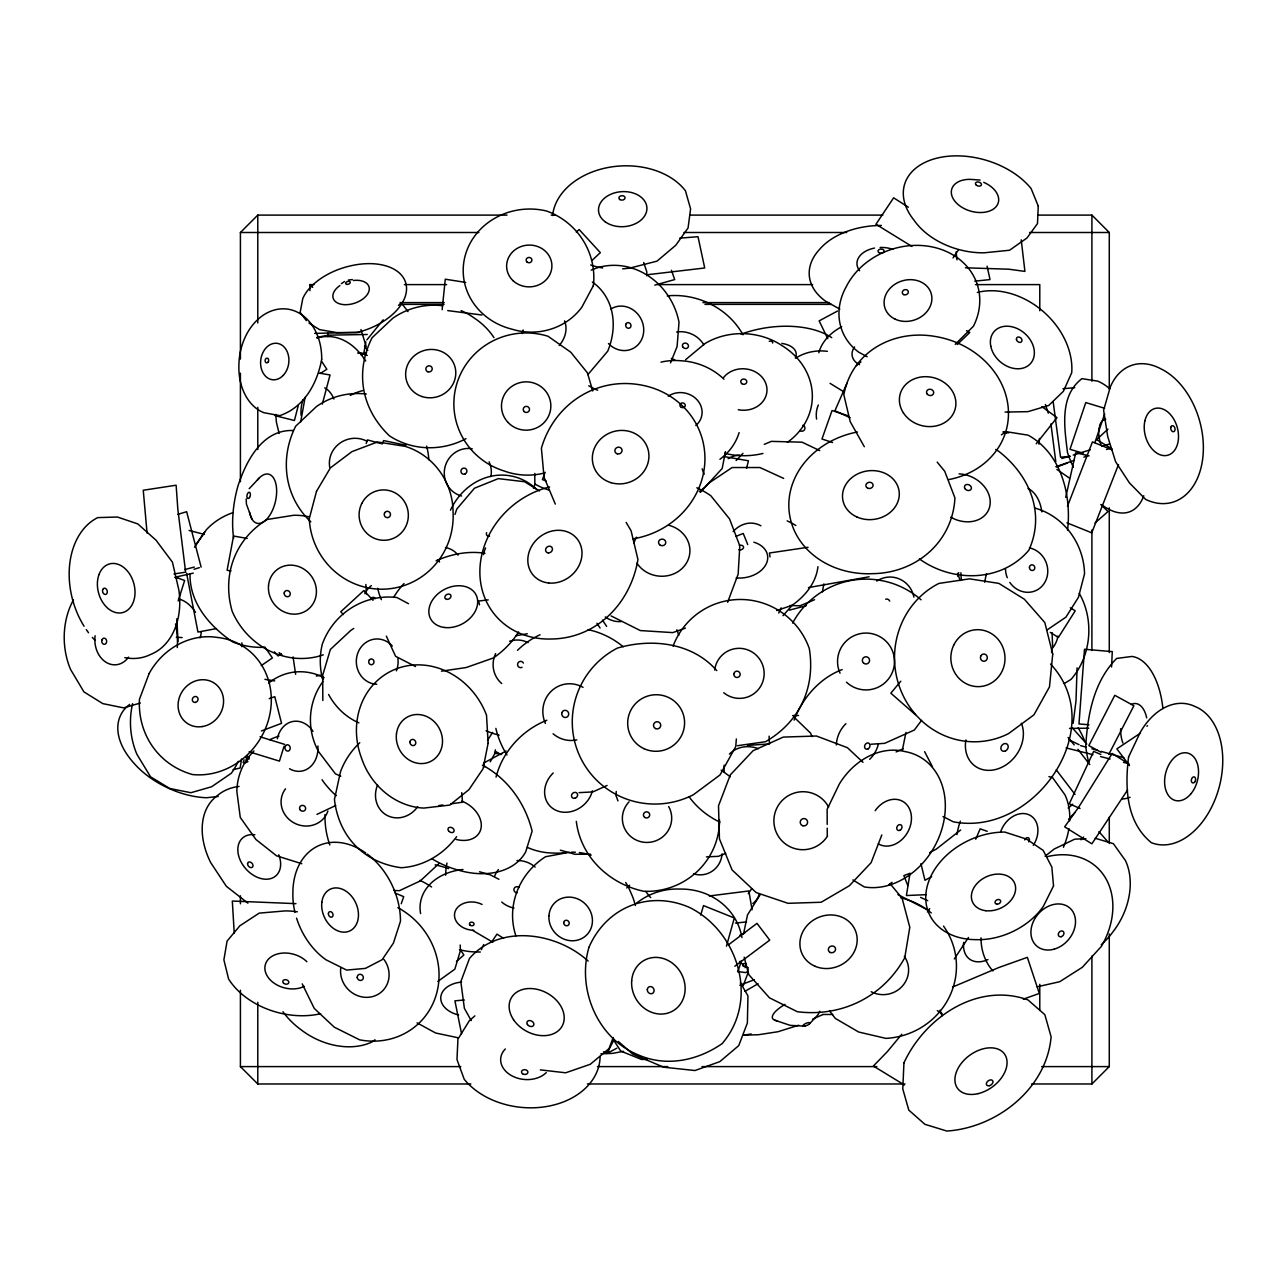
<?xml version="1.0" encoding="UTF-8"?>
<svg xmlns="http://www.w3.org/2000/svg" width="1287" height="1287" viewBox="0 0 1287 1287"><rect width="100%" height="100%" fill="white"/><g stroke="black" fill="none" stroke-linecap="round" stroke-linejoin="round"><path stroke-width="1.5" d="M176.834 618.757L178.008 641.586M241.859 646.685L241.892 642.856M646.717 275.724L646.814 271.927L643.709 262.484M1111.566 666.972L1112.29 651.624L1084.491 649.275L1078.973 723.938L1088.899 724.774M1067.534 530.308C1071.701 494.996 1061.228 453.378 1028.12 435.167L1006.016 431.66L1001.383 434.845M190.026 573.793C189.366 602.959 209.813 626.512 232.818 642.004A72.619 68.452 15.5 0 0 264.607 647.281M736.357 738.963L735.746 746.637L720.012 774.951L693.516 794.642A83.285 82.577 -23 0 1 581.499 759.684A83.285 82.577 -23 0 1 617.358 648.101C651.608 638.046 692.261 642.503 716.762 670.624M616.248 791.457L615.894 795.318L617.969 800.884M442.149 309.717L445.27 279.199L465.717 282.416M1073.133 723.358L1075.996 700.932L1077.09 667.856M300.675 421.943L305.116 397.345M241.554 759.057L240.154 768.001L233.027 769.706M910.038 873.165L906.402 895.527L926.286 894.674M365.862 342.004L363.787 353.281L357.802 353.169M725.466 451.608L722.184 468.484L705.308 486.856A64.221 53.089 -13 0 1 699.34 491.489M902.412 749.919L905.951 732.448M743.5 934.105L747.49 914.977L760.247 894.578M495.398 749.838L494.658 753.362L501.817 753.957M957.85 576.415L958.702 572.602M322.313 404.118L330.035 374.967L319.208 373.101M1065.716 497.345L1075.707 452.751L1089.092 455.904M726.447 946.218L734.314 917.985L703.506 905.598L700.691 915.073M746.573 468.404L748.423 460.778L724.114 456.579M298.327 405.373L294.417 420.511L275.016 415.621M284.057 746.235L279.44 761.116L249.147 751.785M178.169 600.981L184.636 580.469L175.225 577.123M1094.883 442.68L1104.68 413.851M246.01 757.898L247.522 756.209L249.26 757.979L248.874 759.185L246.557 759.121M454.971 514.43L456.772 509.057L474.485 488.207L498.31 478.619L524.613 481.74L539.478 490.958M366.2 443.516L367.438 439.897L380.292 443.452M401.238 903.731L403.7 896.669L395.061 893.017M727.622 602.3L738.159 574.115L739.8 545.833L729.552 518.918L710.778 495.704A83.285 75.917 5.1 0 0 696.814 487.789M545.157 472.297L542.422 479.601L546.058 480.952M748.358 971.958L743.194 985.713L740.492 983.204M613.207 1037.547L608.976 1048.68L590.266 1064.301L565.669 1072.795L540.283 1069.883M1118.516 464.559L1091.746 532.818L1066.971 522.844M881.82 834.925L871.122 862.66L849.356 885.746L821.17 902.251L788.046 903.313L756.145 892.551L732.062 869.915L719.449 838.867L718.516 805.807L730.324 774.854L753.072 750.723L783.316 737.081L816.441 736.019L847.409 747.683L862.998 762.322M533.445 488.223L534.829 484.7L534.797 473.407M1067.47 506.241L1092.454 441.891L1111.92 449.726M670.511 362.854L677.091 346.605L679.005 322.281A66.232 60.264 63 0 0 591.183 270.141M975.755 839.204L980.131 828.844L987.193 831.289M847.007 383.14L834.925 410.746L850.208 417.744M778.748 613.03L781.161 607.818M381.966 444.16L383.639 440.588L405.984 445.286M819.755 1011.228L818.098 1014.639L809.748 1023.567M614.172 1039.429L606.885 1053.522L603.506 1051.881M1108.815 754.391L1133.879 705.775L1114.783 695.302L1088.834 745.591L1100.98 752.251M490.218 761.791L495.897 751.576L500.981 754.649M1127.573 789.993L1091.859 843.822L1064.671 826.833L1079.005 806.676L1112.145 753.474L1129.133 764.092M487.5 740.459L492.583 732.416M968.484 937.467L954.294 958.96M953.04 257.931L958.574 249.662M194.53 547.216L206.37 529.745A67.069 62.259 12.3 0 1 232.802 512.709M491.409 942.309L496.991 934.121L503.603 938.368M927.444 911.839L929.681 908.574M196.058 544.353L204.665 532.062M249.195 488.69L259.363 477.879M366.859 339.913L383.188 319.803M921.556 720.398L914.349 730.019L884.716 743.323L871.138 744.224M1036.228 443.79L1056.981 417.632L1041.875 406.628M901.801 1034.233L887.193 1051.817L873.374 1066.022L904.391 1084.989M900.803 681.209L890.829 693.178L915.411 714.719M700.337 492.438L708.333 483.462L732.11 467.535L759.941 467.535L783.67 478.41M782.963 615.685L792.1 605.437M957.238 344.53L969.771 332.513L966.553 330.695M1068.564 819.256L1075.112 812.338M1080.983 839.8L1083.606 837.033M736.132 460.537L742.953 453.362M240.412 359.121L240.412 232.497L257.786 215.106L507.014 215.106M1031.611 1083.976L1091.907 1083.976L1109.281 1066.601L1109.281 933.944M955.227 344.353L973.439 326.238A70.865 59.926 -17.9 0 0 938.963 248.681A70.865 59.926 -17.9 0 0 846.315 286.567A65.444 55.132 -22.7 0 0 858.686 352.155L867.181 356.756M244.16 759.877L243.13 762.387L244.691 763.127L247.892 761.647L246.139 759.571M626.705 887.966L629.6 885.215M576.319 232.143L579.118 229.52L600.337 252.638L591.956 260.473M438.851 863.69L420.27 880.935L399.469 890.668L393.774 890.491M1107.93 429.15L1096.588 439.655L1111.888 448.761M960.633 830.002L936.309 849.098L929.632 852.702M474.855 1015.877L469.192 1020.929L457.931 1039.14L456.982 1059.571L464.205 1079.246A73.697 54.842 5.5 0 0 546.412 1106.547A73.697 54.842 5.5 0 0 600.112 1056.611M456.435 961.55L463.867 954.954L460.505 950.015M1094.947 523.037L1108.01 511.55L1100.835 504.52M616.827 1048.213L608.976 1052.444M398.487 305.373L401.351 302.96L408.011 311.615M685.585 359.716L705.003 343.549A64.221 54.504 3.8 0 1 782.223 345.753A69.53 60.602 4 0 1 787.371 442.358M856.37 365.653L860.923 361.872M587.869 374.614L607.737 351.174A70.865 57.658 -45.7 0 0 592.39 282.046M1045.124 856.177L1054.278 848.986L1074.758 839.156L1085.906 838.674M281.161 653.651L278.105 656L274.356 651.849M728.297 944.931L756.997 923.374L769.723 940.121L734.829 966.231M437.805 981.434L454.842 969.175L460.408 950.675L460.199 945.028M375.032 1039.799L371.959 1041.987A62.243 45.721 28.4 0 1 301.174 1029.857A67.391 51.335 30.1 0 1 282.947 1011.743M341.393 283.671L344.546 281.483M261.261 665.604L272.394 657.947L264.977 647.216M1047.023 629.97L1065.926 617.149L1078.409 597.377L1084.539 573.857A66.232 61.036 67.8 0 0 1034.475 507.979M1140.491 733.091L1116.859 748.857L1129.503 765.62M506.113 750.997L483.606 763.078L484.716 766.939M320.35 373.455L326.85 369.272L321.509 361.164M1064.349 683.526L1071.057 679.359A66.232 55.373 -86.4 0 0 1079.278 593.42M744.9 991.36L758.059 983.735M931.643 876.656L924.951 880.26L920.945 863.641M837.515 311.036L819.127 320.897L827.782 338.61M739.768 935.327L744.964 932.753M744.948 967.599L746.766 966.73M316.956 814.381L335.73 805.517M361.341 354.955L366.602 352.477M812.596 1019.191L822.876 1014.526M607.094 785.472L592.873 791.907L579.07 792.647M952.541 987.081L998.841 967.518L1027.348 957.351L1039.333 993.435L1023.294 999.146M896.09 751.946L903.249 748.744M261.422 730.952L281.547 723.342L274.758 696.637L269.24 698.664M764.269 444.369L771.363 441.377L802.058 442.181L819.755 450.611M814.542 599.726L799.999 605.775L790.218 605.517M725.723 853.345L718.468 856.322L706.434 856.885M735.971 536.373L743.226 533.445L747.731 544.546M1056.804 467.004L1067.583 462.918M739.816 985.247L754.279 979.729M1055.79 466.731L1074.436 460.296M685.408 628.136L672.763 632.609L640.331 630.566L611.116 615.926M1083.863 457.126L1087.644 455.855M1106.498 449.501L1110.263 448.23M776.688 610.537L791.875 605.421A75.096 53.636 -8.9 0 0 817.937 566.698M798.712 1025.224L777.991 1031.724L758.493 1034.732L743.484 1035.166L751.222 1033.976M1061.807 458.558L1069.417 456.242M1073.213 455.067L1090.314 449.823M1101.72 446.332L1109.33 443.999M654.793 285.135L674.694 279.569L671.476 270.302M177.719 514.382L186.647 511.711L201.126 567.133M193.983 569.272L199.34 567.664M140.331 703.024L123.649 707.882L102.799 703.619L83.945 691.907L70.576 669.465A65.444 50.161 87.1 0 1 73.439 599.919M789.414 610.151L806.273 605.678M184.636 569.578L194.337 567.068M175.708 577.091L193.259 573.133M1037.225 986.791L1059.684 981.724L1082.335 967.309L1101.35 946.412A73.697 58.028 -49 0 0 1105.372 877.75A73.697 58.028 -49 0 0 1047.57 856.595M216.377 628.587L197.957 632.078L186.599 573.278M869.127 576.785L808.397 587.596M569.546 852.251L545.543 856.724C519.24 873.406 505.888 905.903 515.878 935.858M623.503 1051.334L612.564 1053.377L600.932 1053.78M316.924 337.355L328.668 335.167L367.229 334.475M515.749 635.762L527.332 633.751M808.059 547.281L769.433 553.008L770.044 556.933M316.296 676.045L322.12 675.064L322.731 678.812M709.266 895.977L748.873 890.958L752.075 909.845M646.589 274.823L704.713 267.986L698.004 236.695L679.745 238.159M174.018 573.954L185.634 572.168L177.815 509.025L176.126 485.215L143.243 490.25L147.072 533.027M441.457 671.17L466.2 667.535L493.404 657.963A75.096 56.773 -28.2 0 0 518.581 631.933M737.403 745.72L765.427 741.746C799.694 722.055 815.652 687.403 809.298 648.519A73.295 72.49 67.1 0 0 673.069 646.106M438.996 805.533L442.921 804.986M450.756 803.876L462.516 802.219L461.727 792.647M974.742 281.177L990.025 279.585L987.097 266.184M293.259 430.518C262.612 429.263 246.493 460.424 238.127 485.424A73.697 37.629 -76.8 0 0 233.671 538.207M348.375 280.051L352.316 279.569M488.207 599.903L478.651 601.029L479.504 604.842M218.259 796.444L206.58 797.731A67.069 38.98 25.6 0 1 133.751 762.982A72.619 44.82 25.6 0 1 129.649 704.423M735.424 923.069L746.573 921.926M1062.965 388.722L1074.79 387.66M1070.382 456.322L1060.536 457.207L1053.136 401.512M464.35 999.999L454.922 1000.836L461.55 1033.734M747.425 745.382L769.481 743.95L769.095 736.18M314.671 333.381L359.668 332.352M1005.067 412.081L1027.846 411.663L1048.664 405.502L1063.384 391.328L1071.733 372.651A70.865 54.746 41.3 0 0 1042.534 310.907A70.865 54.746 41.3 0 0 977.348 292.455M792.663 715.604L798.503 715.492M1069.545 728.394L1088.705 728.201M647.2 1059.394L641.553 1059.458L620.72 1051.061L613.577 1039.944M590.572 854.198L574.887 854.278L560.344 850.176M551.238 215.106L555.26 215.106M689.912 215.106L882.866 215.106M1037.644 215.106L1091.907 215.106L1109.281 232.497L1109.281 389.269M240.412 232.497L478.877 232.497M683.896 232.497L846.701 232.497M1029.6 232.497L1109.281 232.497M309.91 290.637L309.91 284.604L313.931 284.604M404.408 284.604L446.637 284.604M657.754 284.604L812.58 284.604M975.433 284.604L1039.783 284.604L1039.783 310.746M400.096 302.59L444.208 302.59M702.927 302.59L829.278 302.59M399.903 304.375L444.063 304.375M704.954 304.375L831.386 304.375M822.634 1014.478L832.689 1014.478M240.412 990.234L240.412 1066.601L460.794 1066.601M597.458 1066.601L667.808 1066.601M701.978 1066.601L876.849 1066.601M1041.65 1066.601L1109.281 1066.601M240.412 1066.601L257.786 1083.976L470.833 1083.976M587.419 1083.976L904.986 1083.976M965.411 267.793L1008.815 269.208L1024.919 271.396L1021.218 239.832M295.962 903.651L232.32 901.045L234.234 933.123M804.182 1026.093L790.154 1025.353L774.758 1020.189M176.319 637.306L182.127 637.548M481.917 315.009L447.731 310.601M737.628 971.556L745.607 972.602L747.409 971.749L748.214 967.583M1002.863 431.965L1008.702 432.85M264.929 679.327L274.726 680.903M247.168 538.433L233.542 536.035L227.107 570.286L231 570.978M980.099 180.067L970.977 179.392A24.228 15.782 16.1 0 0 954.327 200.515A24.228 15.782 16.1 0 0 992.808 209.459A24.228 15.782 16.1 0 0 983.751 182.352M174.952 577.413L178.684 578.169M458.349 1037.821L435.585 1032.994L417.068 1022.875M1092.904 754.665L1066.119 747.924M1100.546 756.579L1110.086 758.992M1123.438 762.354L1127.251 763.304M189.092 530.485L204.488 534.427M1080.597 745.607L1086.244 747.2M1091.891 748.777L1097.521 750.369M1101.286 751.431L1123.857 757.77M479.504 871.749L490.315 874.854L498.889 879.278M1095.189 838.255L1113.368 843.677L1125.449 860.585A62.243 45.721 -61.6 0 1 1113.319 931.37A67.391 51.335 -59.9 0 1 1101.222 944.755M1048.937 776.592L1052.621 777.702L1064.896 794.722A62.243 46.461 -60.6 0 1 1069.706 820.865M1104.584 408.269L1085.778 402.574L1069.996 449.276L1083.155 453.249M260.087 736.791L284.636 744.385M301.834 863.722L276.608 855.839L255.936 839.51L240.283 817.438L236.84 791.312A65.444 61.454 32.2 0 1 253.941 750.948M847.988 415.749L832.046 410.521L821.959 439.012L832.592 442.503M358.317 352.445L367.245 355.421M671.315 358.43L674.838 359.91M1100.852 754.504L1093.677 751.383L1069.272 803.78L1080.034 808.461M340.733 776.19L335.392 773.809L318.709 751.817A65.444 65.428 11.3 0 1 322.94 681.483M928.844 910.536L897.94 894.594M920.591 897.393L927.718 900.707M1069.159 739.912L1079.053 744.674M919.368 558.912C952.38 582.689 1001.399 582.496 1028.828 550.257C1045.639 513.159 1029.503 475.337 998.921 451.447A83.285 66.474 26.4 0 0 995.72 449.469M415.524 666.553L395.576 656.29L386.341 636.148M943.049 816.505L953.217 821.766C1033.558 837.66 1110.761 728.506 1050.562 664.044M408.462 603.683L396.911 597.506C364.205 593.645 333.397 613.368 322.281 644.208A66.232 61.1 87.8 0 0 322.764 679.729M839.832 309.105L825.771 301.335A65.444 43.195 -3.9 0 1 819.288 249.71A70.865 46.638 -0.4 0 1 881.418 225.45M911.92 246.428L875.932 224.276L893.628 197.812L908.332 207.223M482.448 765.105C507.786 778.699 525.289 803.361 532.126 831.08L525.707 851.817A69.739 49.437 27.3 0 1 458.639 870.221A75.515 54.923 30.3 0 1 431.756 858.638M472.57 930.356L492.841 942.213M937.306 1010.633L942.213 1013.625M852.879 879.954L864.269 886.92A71.622 57.014 -60.7 0 0 941.859 829.134A71.622 57.014 -60.7 0 0 904.745 751.528A66.152 53.974 -63.6 0 0 839.253 784.169L827.139 809.33L827.203 824.42M830.067 383.349L843.226 391.441M308.928 323.005L319.578 329.649L336.824 332.577L357.014 332.529A54.971 32.979 -18 0 0 406.419 286.277A54.971 32.979 -18 0 0 349.549 266.103A50.772 28.797 -19.4 0 0 302.767 298.648L300.161 312.355L306.37 320.672M1070.35 607.786L1075.208 610.826L1058.381 637.467L1050.256 632.367M1056.884 469.433L1069.433 478.104M721.17 770.157L730.372 776.801M279.054 652.686L282.046 654.97M247.908 903.168L226.335 886.276L210.634 862.499A68.066 47.265 51.6 0 1 216.715 796.154A73.697 52.526 48.7 0 1 239.044 786.405M588.127 961.051C556.708 932.415 499.79 923.471 469.498 958.397L460.826 981.659L464.382 1008.332L471.235 1020.591M618.323 1041.473L632.77 1054.085L663.625 1067.196L694.98 1070.527L719.803 1061.646L738.738 1045.639L747.377 1023.004L747.956 995.881L740.395 982.769M739.494 961.437L743.58 965.218M793.612 716.762L810.472 733.011L812.113 736.647M309.91 284.604L312.677 287.371M1072.618 728.201L1086.775 744.031M373.021 600.305L363.867 590.524L340.765 611.743L343.388 614.543M1098.921 831.659L1107.866 841.778M1068.049 737.499L1074.211 744.9M1077.911 749.324L1089.751 764.542M890.041 883.638L902.09 898.181L909.796 927.267L904.761 957.737C883.043 996.991 841.682 1017.261 797.345 1011.727L769.449 997.811L748.809 974.661L744.176 957.206M937.177 462.097L944.706 471.251L954.938 497.924C952.67 541.972 916.215 572.956 873.02 573.648A83.285 71.477 -8.2 0 1 789.188 511.872A83.285 71.477 -8.2 0 1 857.415 431.998M310.81 521.83C284.266 496.798 279.44 458.349 295.672 426.206L316.425 406.579A68.066 64.559 -17.3 0 1 366.28 394.063M364.446 346.155L367.776 350.482M1056.273 769.899L1075.015 794.417M829.488 1010.794L835.263 1018.387L858.67 1032.029L885.906 1038.384A73.697 71.171 -11 0 0 948.68 998.245A73.697 71.171 -11 0 0 943.516 926.093M602.461 620.077L606.644 626.415M596.943 623.246L600.08 628.008M626.142 522.409L631.097 530.791L637.934 559.475C630.727 603.072 596.734 638.561 551.109 639.012A83.285 72.86 -39.5 0 1 479.874 572.602A83.285 72.86 -39.5 0 1 549.597 486.953M864.317 446.702L850.208 421.669L843.822 394.739C851.93 351.512 893.596 329.134 935.247 336.47A83.285 72.169 15 0 1 1008.188 407.384A83.285 72.169 15 0 1 948.648 479.601M924.597 751.64L932.464 766.779M302.22 983.879L314.237 1008.397L334.314 1027.203L359.62 1039.832A73.697 68.436 46.2 0 0 436.357 994.368A73.697 68.436 46.2 0 0 397.892 907.689M555.308 504.086L544.079 477.364L541.393 448.246C553.812 404.955 595.077 377.059 639.993 384.813A83.285 77.622 -18.4 0 1 704.858 461.904A83.285 77.622 -18.4 0 1 632.963 538.867M904.198 876.383L907.834 885.633M251.882 518.967L246.396 504.037L246.219 499.002M702.139 468.806L704.118 474.276M1045.398 404.552L1048.262 413.143M940.073 1010.198L941.971 1015.893M676.93 629.729L678.764 635.295M360.955 329.552L366.264 346.75M592.728 390.975L587.435 372.876L570.736 352.171L548.053 336.277A72.185 70.656 -3.1 0 0 457.303 382.207A72.185 70.656 -3.1 0 0 504.021 470.945A66.667 64.591 -5.4 0 0 544.272 473.053M576.303 821.363C580.646 857.078 609.362 884.008 643.854 891.296A72.185 70.624 -7.7 0 0 719.513 819.819M279.086 433.429L276.432 422.297A69.755 45.624 -88.6 0 1 275.836 414.414M1050.916 423.906L1055.79 461.76M293.066 656.901L295.624 674.34M956.096 251.946L957.013 259.829M1052.074 632.657L1052.637 646.524M322.828 700.53L322.699 675.192L330.389 649.436L350.627 630.566A68.066 63.851 -1.1 0 1 353.748 628.442M827.219 828.184L827.268 835.73M1109.281 507.85L1109.281 652.557M1109.281 817.374L1109.281 843.5M1091.907 215.106L1091.907 381.225M1091.907 529.954L1091.907 650.546M1091.907 956.064L1091.907 1083.976M1039.783 984.33L1039.783 1010.456M327.895 332.673L327.895 336.679M257.786 215.106L257.786 322.94M257.786 407.352L257.786 449.565M257.786 1002.283L257.786 1083.976M240.412 373.182L240.412 481.724M240.412 895.768L240.412 903.796M420.012 880.388A67.391 52.091 31.2 0 1 431.579 886.984M365.701 852.959A67.391 50.386 65.1 0 0 292.889 892.711A62.243 44.627 65 0 0 294.964 912.338M367.31 854.134A67.391 50.386 65.1 0 1 400.482 921.251L393.404 943.146L382.126 959.716L365.428 968.387L346.653 970.092L326.061 959.829A62.243 44.627 65 0 1 296.573 918.162M336.325 795.656A62.243 57.577 -82.3 0 1 327.976 787.354A67.391 62.339 -75.5 0 1 322.072 779.745M621.09 621.605A23.777 23.777 0 0 1 605.292 616.923M668.259 396.187A20.93 18.742 12.4 0 1 696.894 399.613A20.93 18.742 12.4 0 1 695.817 425.514M739.124 432.577A61.197 54.778 12.4 0 1 719.932 459.25M723.954 379.198A61.197 54.778 12.4 0 0 681.113 360.778A56.515 49.726 8.6 0 0 660.971 362.146M327.895 811.1A24.228 22.683 24.9 0 1 294.337 823.085A24.228 22.683 24.9 0 1 285.521 788.818M269.803 739.703A65.444 61.454 32.2 0 1 278.925 736.132M304.182 986.357A24.228 17.439 14.8 0 1 270.56 980.227A24.228 17.439 14.8 0 1 273.246 955.581A24.228 17.439 14.8 0 1 306.853 961.711M320.608 1013.722A70.865 50.981 14.8 0 1 228.587 979.005L223.89 959.845L227.091 941.07L239.849 925.803L259.202 913.126L285.392 910.89A65.444 48.986 13.6 0 1 297.329 911.807M238.288 761.309A70.865 57.175 86.1 0 1 231.306 773.262L211.615 786.759L190.894 792.712L169.723 788.481L150.515 776.785L136.937 754.359A65.444 51.062 87 0 1 132.593 703.683M175.547 623.954A70.865 56.274 86.2 0 1 177.3 647.586M128.587 657.142A24.228 19.241 86.2 0 1 105.807 662.129A24.228 19.241 86.2 0 1 95.125 635.762M329.729 467.39A25.209 24.228 -20.3 0 1 340.235 442.937A25.209 24.228 -20.3 0 1 367.294 441.409M426.608 446.106A73.697 70.817 -20.3 0 1 428.828 459.7M257.32 480.196A25.209 12.87 -76.8 0 1 275.756 483.333A25.209 12.87 -76.8 0 1 267.053 518.838A25.209 12.87 -76.8 0 1 249.517 512.001M323.262 654.842A73.697 68.018 52.5 0 1 232.159 611.261C221.75 575.128 234.861 539.221 267.133 519.481L293.806 515.267A68.066 63.883 54.9 0 1 308.832 516.779M365.83 584.491A73.697 68.018 52.5 0 1 366.232 593.999M178.507 598.954A25.209 16.104 60.2 0 1 195.544 612.339M201.239 632.223A25.209 16.104 60.2 0 1 200 637.853M124.823 657.625A73.697 53.378 74.7 0 0 150.643 654.456A68.066 50.66 71.8 0 0 178.893 590.17L172.442 562.178L156.049 540.218L137.838 523.938L117.407 517.02L97.732 517.615A73.697 53.378 74.7 0 0 84.089 626.27M95.109 640.379A73.697 53.378 74.7 0 1 92.326 637.387M88.562 632.754A73.697 53.378 74.7 0 1 86.277 629.6M301.142 415.556A25.82 17.68 89.9 0 1 303.056 399.839M324.742 387.821A25.82 17.68 89.9 0 1 333.896 399.002M316.908 338.111A75.515 51.689 89.9 0 1 365.701 361.052M465.991 438.658A73.697 70.383 -19.4 0 1 389.462 435.859C361.518 409.169 354.713 372.393 372.072 337.741L392.857 318.195A68.066 64.077 -16.8 0 1 442.728 305.727M493.983 337.628A73.697 70.383 -19.4 0 0 474.324 318.114A68.066 64.077 -16.8 0 0 461.116 310.634M610.907 308.993A22.651 20.608 63 0 1 639.156 315.846A22.651 20.608 63 0 1 637.049 345.704A22.651 20.608 63 0 1 608.461 343.549M597.683 390.234A61.165 56.708 64.9 0 1 588.77 385.762M350.273 395.415A54.971 51.753 8.2 0 1 362.789 390.572M353.362 280.486A18.806 11.277 -18 0 1 367.937 293.533A18.806 11.277 -18 0 1 340.041 303.973A18.806 11.277 -18 0 1 339.913 285.537M650.723 897.618A66.232 64.382 84.5 0 1 645.688 891.376M751.608 888.754A66.232 64.382 84.5 0 1 748.23 893.596M722.071 853.828A22.651 22.024 84.5 0 1 693.532 873.793M636.47 903.233A61.165 57.368 -20.8 0 1 679.649 889.076A66.232 61.036 -22.2 0 1 741.939 937.547M741.232 960.729A66.232 61.036 -22.2 0 1 737.628 971.605M668.677 806.563A24.694 24.163 -7.7 0 1 661.068 838.078A24.694 24.163 -7.7 0 1 628.313 834.137A24.694 24.163 -7.7 0 1 629.086 801.801M571.46 852.187A61.165 57.448 47.6 0 1 575.369 852.251M579.327 852.589A61.165 57.448 47.6 0 1 591.103 855.195M625.707 882.512A61.165 57.448 47.6 0 1 630.775 892.534A66.232 61.149 45.9 0 1 635.392 905.533M461.776 801.093A25.82 18.79 30.3 0 1 481.145 827.573A25.82 18.79 30.3 0 1 456.161 839.43M668.468 525.176A28.491 25.965 5.1 0 1 684.25 566.151A28.491 25.965 5.1 0 1 636.968 563.175M633.864 543.436A28.491 25.965 5.1 0 1 636.631 537.162M576.785 739.848A28.491 27.333 70.6 0 1 553.088 733.767M545.382 723.407A28.491 27.333 70.6 0 1 551.335 691.103A28.491 27.333 70.6 0 1 583.027 687.338M506.965 754.922A83.285 79.939 70.6 0 1 495.849 728.378M517.519 650.321A83.285 79.939 70.6 0 1 540.041 634.781M588.111 629.649A83.285 79.939 70.6 0 1 623.214 646.75M483.526 554.633A29.183 22.474 73.5 0 1 485.585 547.972M733.123 531.611A29.183 24.308 -80.3 0 1 760.907 525.788M592.39 790.797A25.692 22.088 -40.4 0 1 556.064 810.36A25.692 22.088 -40.4 0 1 553.217 772.988M527.429 847.409A75.096 64.591 -40.4 0 0 553.33 853.056A69.369 58.028 -39.4 0 0 566.296 852.541M496.042 777.139A75.096 64.591 -40.4 0 1 546.846 720.237M436.084 560.842A75.096 56.773 -28.2 0 1 484.974 553.313M393.629 597.393A69.369 50.869 -30.8 0 1 404.021 583.558M875.192 810.697A24.501 19.498 -60.7 0 1 904.053 802.219A24.501 19.498 -60.7 0 1 907.013 833.349A24.501 19.498 -60.7 0 1 878.329 843.854M1000.691 831.692A23.053 17.809 -58.8 0 1 1028.699 814.655A23.053 17.809 -58.8 0 1 1033.268 845.366M956.933 834.587A67.391 52.091 -58.8 0 1 960.327 821.154M1068.918 828.555A62.243 46.461 -60.6 0 1 1063.416 847.264M1024.725 839.928A2.928 2.268 -58.8 0 1 1028.361 837.805A2.928 2.268 -58.8 0 1 1028.731 841.859M1072.666 804.198A69.064 59.508 42.1 0 1 1068.146 808.027M1078.152 727.879A69.064 59.508 42.1 0 1 1084.844 741.521M888.979 884.829A69.064 50.338 13.5 0 1 892.068 882.319M903.876 875.659A69.064 50.338 13.5 0 1 909.571 873.551M329.842 844.996A68.066 54.279 81 0 1 325 814.526M435.135 864.864A68.066 30.309 25 0 1 448.648 868.612M417.68 806.692A25.209 22.941 -59 0 1 386.904 815.314A25.209 22.941 -59 0 1 377.574 785.006M456.612 836.695A73.697 67.101 -59 0 1 401.158 867.711C363.931 862.692 338.754 836.759 334.443 799.5L340.508 771.701A68.066 60.762 -56.6 0 1 359.765 742.76M513.996 908.059A25.209 23.922 14.7 0 1 501.737 902.074M494.707 876.109A25.209 23.922 14.7 0 1 498.423 869.562M516.972 860.569A25.209 23.922 14.7 0 1 535.135 867.052M445.64 875.192A68.066 64.8 22.8 0 1 446.959 863.062M517.261 892.792A3.201 3.041 14.7 0 1 514.06 888.673A3.201 3.041 14.7 0 1 519.208 887.515M546.283 1072.57A25.209 18.758 5.5 0 1 511.196 1075.449A25.209 18.758 5.5 0 1 505.308 1048.985M317.905 745.961A25.209 20.447 80.3 0 1 289.543 768.741M277.332 738.802A25.209 20.447 80.3 0 1 292.519 721.54A25.209 20.447 80.3 0 1 313.014 731.306M268.774 682.995A73.697 59.781 80.3 0 1 324.131 677.686M1057.914 636.068A22.651 18.935 -86.4 0 1 1052.203 648.455M1029.487 547.908A22.651 20.865 67.8 0 1 1044.883 582.287A22.651 20.865 67.8 0 1 1009.796 582.4M1007.271 577.718A22.651 20.865 67.8 0 1 1005.501 569.079M961.469 580.308A61.165 57.368 69.2 0 1 960.906 572.763M876.801 581.08A24.694 24.163 82.3 0 1 913.883 597.12M822.49 591.907A72.185 70.624 82.3 0 1 823.937 583.88M957.528 573.342A72.185 70.624 82.3 0 1 960.118 580.582M885.713 599.227A3.137 3.073 82.3 0 1 889.655 601.126M859.491 364.671A18.34 13.626 -7.7 0 1 854.6 346.927M818.854 352.783A49.549 35.666 -10.2 0 1 841.714 326.737M728.136 458.687A23.777 20.254 22.2 0 1 739.639 455.18M723.632 377.429A23.777 20.721 4 0 1 754.021 371.219A23.777 20.721 4 0 1 765.62 396.814A23.777 20.721 4 0 1 738.271 409.716M762.982 453.426A69.53 60.602 4 0 1 724.629 453.281M450.466 510.183A61.197 54.778 -77.6 0 1 536.325 489.124M489.543 536.164A2.671 2.381 -77.6 0 1 486.599 532.657M364.784 593.58A22.651 18.774 -68.5 0 1 371.364 585.569M370.704 599.517A2.88 2.381 -68.5 0 1 375.241 598.6M376.785 684.25A22.651 20.898 87.8 0 1 358.076 652.38A22.651 20.898 87.8 0 1 392.31 646.042M397.924 658.687A22.651 20.898 87.8 0 1 396.364 670.849M358.88 722.86A66.232 61.1 87.8 0 1 328.603 694.465M501.689 683.542A24.694 24.163 86.9 0 1 495.656 653.587M509.636 641.248A24.694 24.163 86.9 0 1 528.088 642.647M499.131 735.15A72.185 70.656 86.9 0 1 486.1 730.694M522.072 667.309A3.137 3.073 86.9 0 1 517.937 665.958A3.137 3.073 86.9 0 1 519.256 661.727A3.137 3.073 86.9 0 1 523.391 663.078M445.463 547.522A22.651 20.608 -27 0 1 457.995 555.099M381.37 599.678A66.232 60.264 -27 0 1 377.718 588.304M437.451 559.925A2.88 2.622 -27 0 1 439.51 562.017M473.809 930.276A18.34 14.077 7.5 0 1 455.003 911.823A18.34 14.077 7.5 0 1 482.062 904.455M459.459 949.661A53.636 41.152 7.5 0 0 476.512 951.962A49.549 36.921 4.9 0 0 480.341 951.994M420.592 913.577A53.636 41.152 7.5 0 1 462.966 869.497M777.428 1020.816A29.086 8.864 -22.5 0 1 785.006 1004.375M987.917 959.603A29.086 19.562 -53.4 0 1 963.625 942.406M827.525 836.051A29.086 28.957 -33.1 0 1 783.461 842.309A29.086 28.957 -33.1 0 1 785.086 797.908A29.086 28.957 -33.1 0 1 828.603 807.046M549.002 490.041A65.444 63.224 -75 0 1 534.765 483.928M564.526 320.913A24.228 19.723 -45.7 0 1 559.202 345.511M522.297 333.51A24.228 19.723 -45.7 0 1 523.182 330.003M676.64 332.014A24.228 21.171 20 0 1 703.78 344.787M667.261 295.881A70.865 61.921 20 0 1 742.953 334.765M816.585 419.079A24.228 20.206 66.3 0 1 818.339 405.003M796.138 357.85A65.444 54.601 61.6 0 1 827.364 351.319M489.108 461.84A24.228 23.439 -69.6 0 1 490.926 476.608M461.615 496.01A24.228 23.439 -69.6 0 1 444.868 467.648A24.228 23.439 -69.6 0 1 472.232 448.777M552.622 215.508A70.865 51.223 -3.7 0 1 608.333 167.455A70.865 51.223 -3.7 0 1 685.44 190.766L690.588 208.88L688.062 227.976L675.755 245.286L656.997 261.148L630.614 267.889A65.444 49.019 -5.6 0 1 622.667 268.838M602.622 267.969A65.444 49.019 -5.6 0 1 590.685 265.025M1039.462 438.449A70.865 48.359 -68.1 0 1 1038.947 444.16M1003.651 431.612A24.228 16.538 -68.1 0 1 1006.595 433.059M1143.773 495.785A70.865 36.856 68.7 0 1 1101.559 504.633M1073.39 467.326A70.865 36.856 68.7 0 1 1067.502 452.557C1064.494 427.718 1059.137 396.139 1081.9 378.651L1097.634 381.113A65.444 31.773 67.3 0 1 1109.732 388.722M1100.835 444.433A24.228 12.597 68.7 0 1 1099.114 427.541M1099.516 425.868A24.228 12.597 68.7 0 1 1105.758 419.16M781.852 343.404A24.839 13.497 -8.2 0 1 795.334 358.059M741.183 334.186A72.619 39.463 -8.2 0 1 831.74 337.661M769.224 341.216A3.153 1.721 -8.2 0 1 772.618 343.066M802.766 425.289A3.089 3.041 0.8 0 1 804.584 429.617A3.089 3.041 0.8 0 1 799.903 430.534M859.636 270.769A24.228 15.943 -0.4 0 1 874.516 248.085M880.147 247.458A24.228 15.943 -0.4 0 1 892.937 249.388M724.468 772.313A25.82 22.555 16.3 0 1 724.147 765.154M729.439 754.118A25.82 22.555 16.3 0 1 758.397 748.712M719.932 822.152A75.515 65.943 16.3 0 1 689.06 796.701M1021.395 723.262A32.69 26.673 -52.9 0 1 997.071 769.111A32.69 26.673 -52.9 0 1 965.893 739.961M984.668 582.223A83.285 33.607 83.7 0 1 986.534 573.648M1051.688 648.696A83.285 33.607 83.7 0 1 1051.608 652.573M959.056 473.889A28.491 22.732 26.4 0 1 989.88 505.807A28.491 22.732 26.4 0 1 950.755 517.181M840.041 673.149A28.491 28.443 -3.4 0 1 865.186 633.075A28.491 28.443 -3.4 0 1 892.647 671.589A28.491 28.443 -3.4 0 1 846.476 682.19M792.631 623.069A83.285 83.14 -3.4 0 1 921.042 599.806M1028.056 488.545A29.183 19.434 88.7 0 1 1041.778 511.888M878.442 743.886A25.692 20.367 -64.2 0 1 869.658 759.33M836.341 744.948A25.692 20.367 -64.2 0 1 845.929 723.664M794.127 720.125A75.096 59.54 -64.2 0 1 842.181 669.594M753.844 542.197A25.692 18.34 -8.9 0 1 766.135 564.108A25.692 18.34 -8.9 0 1 736.196 577.895M787.161 520.881A75.096 53.636 -8.9 0 1 795.849 525.514M739.333 545.382A3.266 2.333 -8.9 0 1 743.564 547.49A3.266 2.333 -8.9 0 1 738.851 549.742M714.671 670.012A25.064 24.791 67.1 0 1 746.894 649.581A25.064 24.791 67.1 0 1 761.18 685.376A25.064 24.791 67.1 0 1 723.744 692.728M1131.45 704.375A24.501 13.401 -86.8 0 1 1146.701 717.921M1122.891 742.985A24.501 13.401 -86.8 0 1 1120.639 728.732M1130.115 797.28A71.622 39.189 -86.8 0 1 1122.361 798.97M1088.722 762.322A71.622 39.189 -86.8 0 1 1085.745 746.331C1087.579 714.864 1093.66 681.724 1116.649 658.429L1131.997 656.45A66.152 34.572 -89.2 0 1 1162.901 708.558M1146.926 726.286A3.121 1.705 -86.8 0 1 1147.537 725.739M904.343 956.434A25.209 24.34 -11 0 1 901.962 986.55A25.209 24.34 -11 0 1 871.202 991.73M900.868 897.892A73.697 71.171 -11 0 1 931.289 912.95M759.233 894.159A25.209 20.817 20.8 0 1 752.815 903.571M992.872 970.913A68.066 54.826 -45.8 0 1 980.984 937.869M383.912 959.41A25.209 23.407 46.2 0 1 371.396 996.878A25.209 23.407 46.2 0 1 340.717 968.339M458.574 1014.976A25.209 16.972 3.5 0 1 440.797 997.103A25.209 16.972 3.5 0 1 461.534 982.094M278.764 854.809A25.209 17.97 48.7 0 1 266.602 879.23A25.209 17.97 48.7 0 1 238.642 855.758A25.209 17.97 48.7 0 1 254.858 834.748M481.37 949.677A68.066 58.623 -10.2 0 1 483.735 944.545M606.708 1051.173A2.349 0.869 -3.3 0 1 609.394 1051.769A2.349 0.869 -3.3 0 1 607.448 1052.863A2.349 0.869 -3.3 0 1 604.777 1052.283M903.941 1062.869L902.782 1088.963L908.799 1110.118L924.886 1124.307L946.846 1131.048C996.991 1127.718 1046.685 1088.657 1051.109 1036.759L1044.819 1014.639L1027.879 999.854C977.348 981.868 924.919 1017.39 903.941 1062.869M1038.271 206.113L1037.499 223.568L1026.994 237.982L1009.539 250.241L984.298 252.799A65.444 44.772 15.3 0 1 913.979 220.141A70.865 46.155 16.1 0 1 935.585 158.494A70.865 46.155 16.1 0 1 1031.128 188.594L1038.271 206.113M1128.57 757.013C1124.87 787.049 1125.916 821.959 1151.382 842.695A71.622 47.716 -75.3 0 0 1217.711 792.181A71.622 47.716 -75.3 0 0 1194.915 706.483A66.152 45.109 -78.4 0 0 1140.298 732.287L1128.57 757.013M1052.734 654.053L1049.484 686.888L1033.96 714.816L1008.525 733.622A83.285 79.15 85 0 1 902.589 694.481A83.285 79.15 85 0 1 938.883 583.429L969.513 578.844L998.825 583.381L1024.372 599.227L1044.819 622.57L1052.734 654.053M588.963 947.264C576.785 988.931 597.184 1038.4 638.336 1054.906C666.376 1067.277 697.602 1060.601 722.152 1043.628C759.282 1000.272 738.658 931.917 689.639 907.496C649.308 889.832 606.483 907.013 588.963 947.264M488.143 743.098L483.043 768.789L468.983 789.623L449.726 805.099L423.857 808.075A67.696 59.62 59.8 0 1 361.502 758.011A73.295 65.91 62.2 0 1 398.294 668.13A73.295 65.91 62.2 0 1 486.518 715.218L488.143 743.098M742.647 963.834L743.226 966.36L746.154 965.942L745.591 963.4L742.647 963.834M316.505 491.328L309.25 518.725A73.697 71.959 80 0 0 384.861 589.124A73.697 71.959 80 0 0 453.072 512.371A68.066 65.798 75.5 0 0 405.276 446.364L377.461 441.972L351.93 451.64L330.389 467.889L316.505 491.328M321.702 359.266C317.278 383.365 304.231 407.368 279.762 415.637L263.964 412.725A49.549 36.921 -85.1 0 1 238.899 365.267A53.636 41.152 -82.5 0 1 280.856 308.896A53.636 41.152 -82.5 0 1 321.702 359.266M1110.279 387.097L1103.602 410.28L1107.737 436.647L1115.668 461.856L1129.407 482.866L1145.639 499.404A70.865 48.246 74.7 0 0 1202.798 457.915A70.865 48.246 74.7 0 0 1160.777 368.79A65.444 44.643 71.1 0 0 1110.279 387.097M149.115 673.568L139.446 699.308C137.564 734.266 158.558 765.057 192.535 774.549A70.865 64.414 -55.9 0 0 270.173 712.644A70.865 64.414 -55.9 0 0 217.085 637.403A65.444 58.365 -53 0 0 149.115 673.568M1053.538 885.89L1043.274 906.482A62.243 44.627 -25 0 1 976.173 939.655A67.391 50.386 -24.9 0 1 927.332 885.81A67.391 50.386 -24.9 0 1 1004.713 832.062L1026.608 839.14L1043.178 850.401L1051.833 867.1L1053.538 885.89M593.355 285.682L581.885 307.11A61.165 57.4 -0.1 0 1 512.178 329.231A66.232 61.1 -2.2 0 1 465.476 254.601A66.232 61.1 -2.2 0 1 546.653 211.036C577.493 222.152 597.216 252.96 593.355 285.682M321.83 902.396A23.053 17.23 65.1 0 0 347.104 931.852A23.053 17.23 65.1 0 0 351.287 895.897A23.053 17.23 65.1 0 0 321.83 902.396M328.41 913.416A2.928 2.188 65.1 0 0 331.612 917.164A2.928 2.188 65.1 0 0 332.143 912.596A2.928 2.188 65.1 0 0 328.41 913.416M680.501 406.644A2.671 2.381 12.4 0 0 685.054 406.338A2.671 2.381 12.4 0 0 682.319 402.895A2.671 2.381 12.4 0 0 680.501 406.644M300.08 809.78A3.089 2.88 24.9 0 0 305.341 809.732A3.089 2.88 24.9 0 0 302.429 805.372A3.089 2.88 24.9 0 0 300.08 809.78M283.542 983.155A3.089 2.22 14.8 0 0 288.69 982.978A3.089 2.22 14.8 0 0 285.183 979.648A3.089 2.22 14.8 0 0 283.542 983.155M202.558 726.528A24.228 22.024 -55.9 0 0 219.594 688.304A24.228 22.024 -55.9 0 0 180.325 694.996A24.228 22.024 -55.9 0 0 202.558 726.528M195.415 702.412A3.089 2.799 -55.9 0 0 197.571 697.554A3.089 2.799 -55.9 0 0 192.583 698.407A3.089 2.799 -55.9 0 0 195.415 702.412M102.011 639.816A3.089 2.445 86.2 0 0 104.376 644.337A3.089 2.445 86.2 0 0 106.258 639.639A3.089 2.445 86.2 0 0 102.011 639.816M249.517 497.522A3.201 1.641 -76.8 0 0 249.533 492.326A3.201 1.641 -76.8 0 0 246.895 496.348A3.201 1.641 -76.8 0 0 249.517 497.522M361.792 503.458A25.209 24.614 80 0 0 384.99 540.267A25.209 24.614 80 0 0 404.391 501.576A25.209 24.614 80 0 0 361.792 503.458M384.556 512.982A3.201 3.137 80 0 0 387.5 517.664A3.201 3.137 80 0 0 389.977 512.741A3.201 3.137 80 0 0 384.556 512.982M268.533 585.376A25.209 23.263 52.5 0 0 302.316 612.692A25.209 23.263 52.5 0 0 306.403 570.897A25.209 23.263 52.5 0 0 268.533 585.376M284.186 593.082A3.201 2.96 52.5 0 0 288.481 596.557A3.201 2.96 52.5 0 0 289.012 591.248A3.201 2.96 52.5 0 0 284.186 593.082M98.97 574.629A25.209 18.259 74.7 0 0 118.243 612.966A25.209 18.259 74.7 0 0 131.387 577.075A25.209 18.259 74.7 0 0 98.97 574.629M102.719 589.591A3.201 2.317 74.7 0 0 105.164 594.465A3.201 2.317 74.7 0 0 106.837 589.896A3.201 2.317 74.7 0 0 102.719 589.591M421.991 396.541A25.209 24.067 -19.4 0 0 455.437 368.886A25.209 24.067 -19.4 0 0 414.704 355.453A25.209 24.067 -19.4 0 0 421.991 396.541M427.927 371.798A3.201 3.057 -19.4 0 0 432.175 368.275A3.201 3.057 -19.4 0 0 426.994 366.57A3.201 3.057 -19.4 0 0 427.927 371.798M513.223 280.823A22.651 20.898 -2.2 0 0 551.126 271.284A22.651 20.898 -2.2 0 0 523.423 245.817A22.651 20.898 -2.2 0 0 513.223 280.823M526.978 261.985A2.88 2.654 -2.2 0 0 531.804 260.778A2.88 2.654 -2.2 0 0 528.281 257.529A2.88 2.654 -2.2 0 0 526.978 261.985M507.898 422.313A24.694 24.163 -3.1 0 0 549.678 413.336A24.694 24.163 -3.1 0 0 520.929 382.416A24.694 24.163 -3.1 0 0 507.898 422.313M524.034 411.486A3.137 3.073 -3.1 0 0 529.343 410.36A3.137 3.073 -3.1 0 0 525.691 406.419A3.137 3.073 -3.1 0 0 524.034 411.486M625.772 324.356A2.88 2.622 63 0 0 628.844 328.265A2.88 2.622 63 0 0 630.324 323.745A2.88 2.622 63 0 0 625.772 324.356M346.927 284.395A2.397 1.432 -18 0 0 350.257 282.303A2.397 1.432 -18 0 0 346.637 281.901A2.397 1.432 -18 0 0 346.927 284.395M283.22 375.386A18.34 14.077 -82.5 0 0 280.341 344.272A18.34 14.077 -82.5 0 0 260.682 364.929A18.34 14.077 -82.5 0 0 283.22 375.386M267.969 362.258A2.333 1.786 -82.5 0 0 267.599 358.301A2.333 1.786 -82.5 0 0 265.106 360.923A2.333 1.786 -82.5 0 0 267.969 362.258M644.867 817.486A3.137 3.073 -7.7 0 0 649.71 815.009A3.137 3.073 -7.7 0 0 645.141 812.161A3.137 3.073 -7.7 0 0 644.867 817.486M548.938 915.765A22.651 20.914 45.9 0 0 580.276 939.237A22.651 20.914 45.9 0 0 582.786 901.833A22.651 20.914 45.9 0 0 548.938 915.765M563.706 922.618A2.88 2.654 45.9 0 0 567.68 925.594A2.88 2.654 45.9 0 0 568.001 920.848A2.88 2.654 45.9 0 0 563.706 922.618M448.536 830.823A3.282 2.397 30.3 0 0 453.861 831.659A3.282 2.397 30.3 0 0 450.772 827.332A3.282 2.397 30.3 0 0 448.536 830.823M659.62 544.723A3.62 3.298 5.1 0 0 665.652 543.275A3.62 3.298 5.1 0 0 661.164 539.205A3.62 3.298 5.1 0 0 659.62 544.723M548.68 582.995A28.491 24.92 -39.5 0 0 580.871 545.881A28.491 24.92 -39.5 0 0 535.183 541.264A28.491 24.92 -39.5 0 0 548.68 582.995M548.214 552.895A3.62 3.169 -39.5 0 0 552.3 548.165A3.62 3.169 -39.5 0 0 546.492 547.586A3.62 3.169 -39.5 0 0 548.214 552.895M643.999 748.664A28.491 28.234 -23 0 0 684.491 720.495A28.491 28.234 -23 0 0 639.929 699.871A28.491 28.234 -23 0 0 643.999 748.664M655.582 728.587A3.62 3.588 -23 0 0 660.73 724.999A3.62 3.588 -23 0 0 655.051 722.377A3.62 3.588 -23 0 0 655.582 728.587M561.856 712.821A3.62 3.475 70.6 0 0 566.039 717.438A3.62 3.475 70.6 0 0 567.744 711.486A3.62 3.475 70.6 0 0 561.856 712.821M611.003 482.673A28.491 26.544 -18.4 0 0 648.503 451.383A28.491 26.544 -18.4 0 0 602.429 437.435A28.491 26.544 -18.4 0 0 611.003 482.673M617.229 453.812A3.62 3.378 -18.4 0 0 622.007 449.823A3.62 3.378 -18.4 0 0 616.135 448.053A3.62 3.378 -18.4 0 0 617.229 453.812M574.855 798.262A3.266 2.815 -40.4 0 0 577.059 793.259A3.266 2.815 -40.4 0 0 571.75 794.529A3.266 2.815 -40.4 0 0 574.855 798.262M444.16 627.445A25.692 19.418 -28.2 0 0 477.445 599.05A25.692 19.418 -28.2 0 0 438.191 593.613A25.692 19.418 -28.2 0 0 444.16 627.445M446.75 599.356A3.266 2.477 -28.2 0 0 450.981 595.752A3.266 2.477 -28.2 0 0 445.994 595.061A3.266 2.477 -28.2 0 0 446.75 599.356M396.476 733.67A25.064 22.539 62.2 0 0 428.185 762.467A25.064 22.539 62.2 0 0 433.51 720.993A25.064 22.539 62.2 0 0 396.476 733.67M409.958 741.811A3.185 2.864 62.2 0 0 413.98 745.479A3.185 2.864 62.2 0 0 414.655 740.202A3.185 2.864 62.2 0 0 409.958 741.811M900.192 830.163A3.121 2.477 -60.7 0 0 901.141 825.015A3.121 2.477 -60.7 0 0 896.782 827.525A3.121 2.477 -60.7 0 0 900.192 830.163M985.858 910.713A23.053 17.23 -24.9 0 0 1015.314 885.44A23.053 17.23 -24.9 0 0 979.359 881.257A23.053 17.23 -24.9 0 0 985.858 910.713M996.878 904.134A2.928 2.188 -24.9 0 0 1000.626 900.916A2.928 2.188 -24.9 0 0 996.058 900.385A2.928 2.188 -24.9 0 0 996.878 904.134M522.522 1073.712A3.201 2.381 5.5 0 0 527.831 1072.731A3.201 2.381 5.5 0 0 523.761 1069.738A3.201 2.381 5.5 0 0 522.522 1073.712M285.553 745.768A3.201 2.606 80.3 0 0 287.194 751.045A3.201 2.606 80.3 0 0 290.042 746.991A3.201 2.606 80.3 0 0 285.553 745.768M1029.439 567.181A2.88 2.654 67.8 0 0 1033.188 570.334A2.88 2.654 67.8 0 0 1033.702 565.46A2.88 2.654 67.8 0 0 1029.439 567.181M741.746 383.606A3.024 2.638 4 0 0 746.733 382.271A3.024 2.638 4 0 0 742.84 379.15A3.024 2.638 4 0 0 741.746 383.606M369.449 659.797A2.88 2.654 87.8 0 0 370.656 664.623A2.88 2.654 87.8 0 0 373.906 661.1A2.88 2.654 87.8 0 0 369.449 659.797M469.98 925.047A2.333 1.786 7.5 0 0 473.938 924.693A2.333 1.786 7.5 0 0 471.299 922.184A2.333 1.786 7.5 0 0 469.98 925.047M804.922 1026.012A3.7 1.126 -22.5 0 0 809.973 1023.02A3.7 1.126 -22.5 0 0 804.697 1024.002A3.7 1.126 -22.5 0 0 804.922 1026.012M631.676 980.855A29.086 25.949 60 0 0 669.98 1012.354A29.086 25.949 60 0 0 673.455 964.011A29.086 25.949 60 0 0 631.676 980.855M647.313 989.542A3.7 3.298 60 0 0 652.187 993.548A3.7 3.298 60 0 0 652.638 987.402A3.7 3.298 60 0 0 647.313 989.542M815.266 966.36A29.086 26.319 -24.1 0 0 857.158 938.641A29.086 26.319 -24.1 0 0 813.191 920.253A29.086 26.319 -24.1 0 0 815.266 966.36M830.26 952.493A3.7 3.346 -24.1 0 0 835.585 948.969A3.7 3.346 -24.1 0 0 829.986 946.637A3.7 3.346 -24.1 0 0 830.26 952.493M978.023 1093.66A29.086 19.45 -36.5 0 0 1004.922 1054.648A29.086 19.45 -36.5 0 0 960.038 1065.105A29.086 19.45 -36.5 0 0 978.023 1093.66M989.285 1085.713A3.7 2.477 -36.5 0 0 992.711 1080.742A3.7 2.477 -36.5 0 0 987 1082.077A3.7 2.477 -36.5 0 0 989.285 1085.713M513.497 1019.626A29.086 21.67 28.7 0 0 561.164 1027.686A29.086 21.67 28.7 0 0 535.344 988.979A29.086 21.67 28.7 0 0 513.497 1019.626M527.445 1024.516A3.7 2.751 28.7 0 0 533.51 1025.546A3.7 2.751 28.7 0 0 530.228 1020.607A3.7 2.751 28.7 0 0 527.445 1024.516M802.815 825.755A3.7 3.684 -33.1 0 0 807.512 821.379A3.7 3.684 -33.1 0 0 801.399 819.529A3.7 3.684 -33.1 0 0 802.815 825.755M682.914 347.136A3.089 2.687 20 0 0 688.159 347.217A3.089 2.687 20 0 0 685.199 343.066A3.089 2.687 20 0 0 682.914 347.136M465.267 473.857A3.089 2.976 -69.6 0 0 465.572 468.548A3.089 2.976 -69.6 0 0 460.939 471.042A3.089 2.976 -69.6 0 0 465.267 473.857M605.147 221.766A24.228 17.519 -3.7 0 0 645.929 213.433A24.228 17.519 -3.7 0 0 617.052 192.278A24.228 17.519 -3.7 0 0 605.147 221.766M619.755 199.501A3.089 2.236 -3.7 0 0 624.935 198.439A3.089 2.236 -3.7 0 0 621.267 195.753A3.089 2.236 -3.7 0 0 619.755 199.501M895.285 319.224A24.228 20.495 -17.9 0 0 931.885 299.26A24.228 20.495 -17.9 0 0 896.798 283.14A24.228 20.495 -17.9 0 0 895.285 319.224M903.699 294.626A3.089 2.606 -17.9 0 0 908.349 292.085A3.089 2.606 -17.9 0 0 903.892 290.042A3.089 2.606 -17.9 0 0 903.699 294.626M990.781 346.251A24.228 18.726 41.3 0 0 1026.833 366.538A24.228 18.726 41.3 0 0 1019.497 329.713A24.228 18.726 41.3 0 0 990.781 346.251M1016.457 339.559A3.089 2.381 41.3 0 0 1021.041 342.133A3.089 2.381 41.3 0 0 1020.108 337.451A3.089 2.381 41.3 0 0 1016.457 339.559M1144.883 420.865A24.228 16.506 74.7 0 0 1165.459 455.614A24.228 16.506 74.7 0 0 1173.744 419.095A24.228 16.506 74.7 0 0 1144.883 420.865M1170.784 427.3A3.089 2.107 74.7 0 0 1173.406 431.724A3.089 2.107 74.7 0 0 1174.468 427.075A3.089 2.107 74.7 0 0 1170.784 427.3M879.262 252.735A3.089 2.027 -0.4 0 0 884.153 251.319A3.089 2.027 -0.4 0 0 879.858 249.244A3.089 2.027 -0.4 0 0 879.262 252.735M976.399 185.231A3.089 2.011 16.1 0 0 981.386 184.974A3.089 2.011 16.1 0 0 977.541 181.95A3.089 2.011 16.1 0 0 976.399 185.231M1005.437 750.948A4.167 3.394 -52.9 0 0 1007.206 744.224A4.167 3.394 -52.9 0 0 1000.996 747.087A4.167 3.394 -52.9 0 0 1005.437 750.948M964.912 488.545A3.62 2.896 26.4 0 0 970.961 489.462A3.62 2.896 26.4 0 0 967.921 484.507A3.62 2.896 26.4 0 0 964.912 488.545M857.013 517.036A28.491 24.453 -8.2 0 0 899.291 493.725A28.491 24.453 -8.2 0 0 856.338 474.613A28.491 24.453 -8.2 0 0 857.013 517.036M867.711 488.175A3.62 3.105 -8.2 0 0 873.085 485.199A3.62 3.105 -8.2 0 0 867.631 482.77A3.62 3.105 -8.2 0 0 867.711 488.175M953.667 645.27A28.491 27.075 85 0 0 979.616 686.598A28.491 27.075 85 0 0 1000.482 642.615A28.491 27.075 85 0 0 953.667 645.27M980.774 656A3.62 3.443 85 0 0 984.088 661.261A3.62 3.443 85 0 0 986.743 655.662A3.62 3.443 85 0 0 980.774 656M863.641 663.175A3.62 3.62 0 0 0 869.529 660.987A3.62 3.62 0 0 0 864.687 656.997A3.62 3.62 0 0 0 863.641 663.175M903.426 412.934A28.491 24.678 15 0 0 952.348 415.283A28.491 24.678 15 0 0 927.155 376.721A28.491 24.678 15 0 0 903.426 412.934M927.042 393.838A3.62 3.137 15 0 0 933.252 394.128A3.62 3.137 15 0 0 930.051 389.221A3.62 3.137 15 0 0 927.042 393.838M868.291 748.761A3.266 2.59 -64.2 0 0 868.982 743.307A3.266 2.59 -64.2 0 0 864.591 746.203A3.266 2.59 -64.2 0 0 868.291 748.761M733.912 673.728A3.185 3.153 67.1 0 0 738.094 677.316A3.185 3.153 67.1 0 0 739.06 671.911A3.185 3.153 67.1 0 0 733.912 673.728M1191.054 793.645A24.501 16.329 -75.3 0 0 1189.011 753.506A24.501 16.329 -75.3 0 0 1164.638 783.236A24.501 16.329 -75.3 0 0 1191.054 793.645M1194.674 782.046A3.121 2.075 -75.3 0 0 1194.416 776.946A3.121 2.075 -75.3 0 0 1191.312 780.726A3.121 2.075 -75.3 0 0 1194.674 782.046M1054.359 949.098A25.209 19.852 -49 0 0 1071.942 910.295A25.209 19.852 -49 0 0 1033.348 921.556A25.209 19.852 -49 0 0 1054.359 949.098M1061.26 936.679A3.201 2.526 -49 0 0 1063.496 931.74A3.201 2.526 -49 0 0 1058.59 933.172A3.201 2.526 -49 0 0 1061.26 936.679M357.223 977.589A3.201 2.976 46.2 0 0 362.194 979.938A3.201 2.976 46.2 0 0 361.422 974.597A3.201 2.976 46.2 0 0 357.223 977.589M247.571 863.786A3.201 2.284 48.7 0 0 251.608 867.567A3.201 2.284 48.7 0 0 251.705 862.95A3.201 2.284 48.7 0 0 247.571 863.786"/></g></svg>
